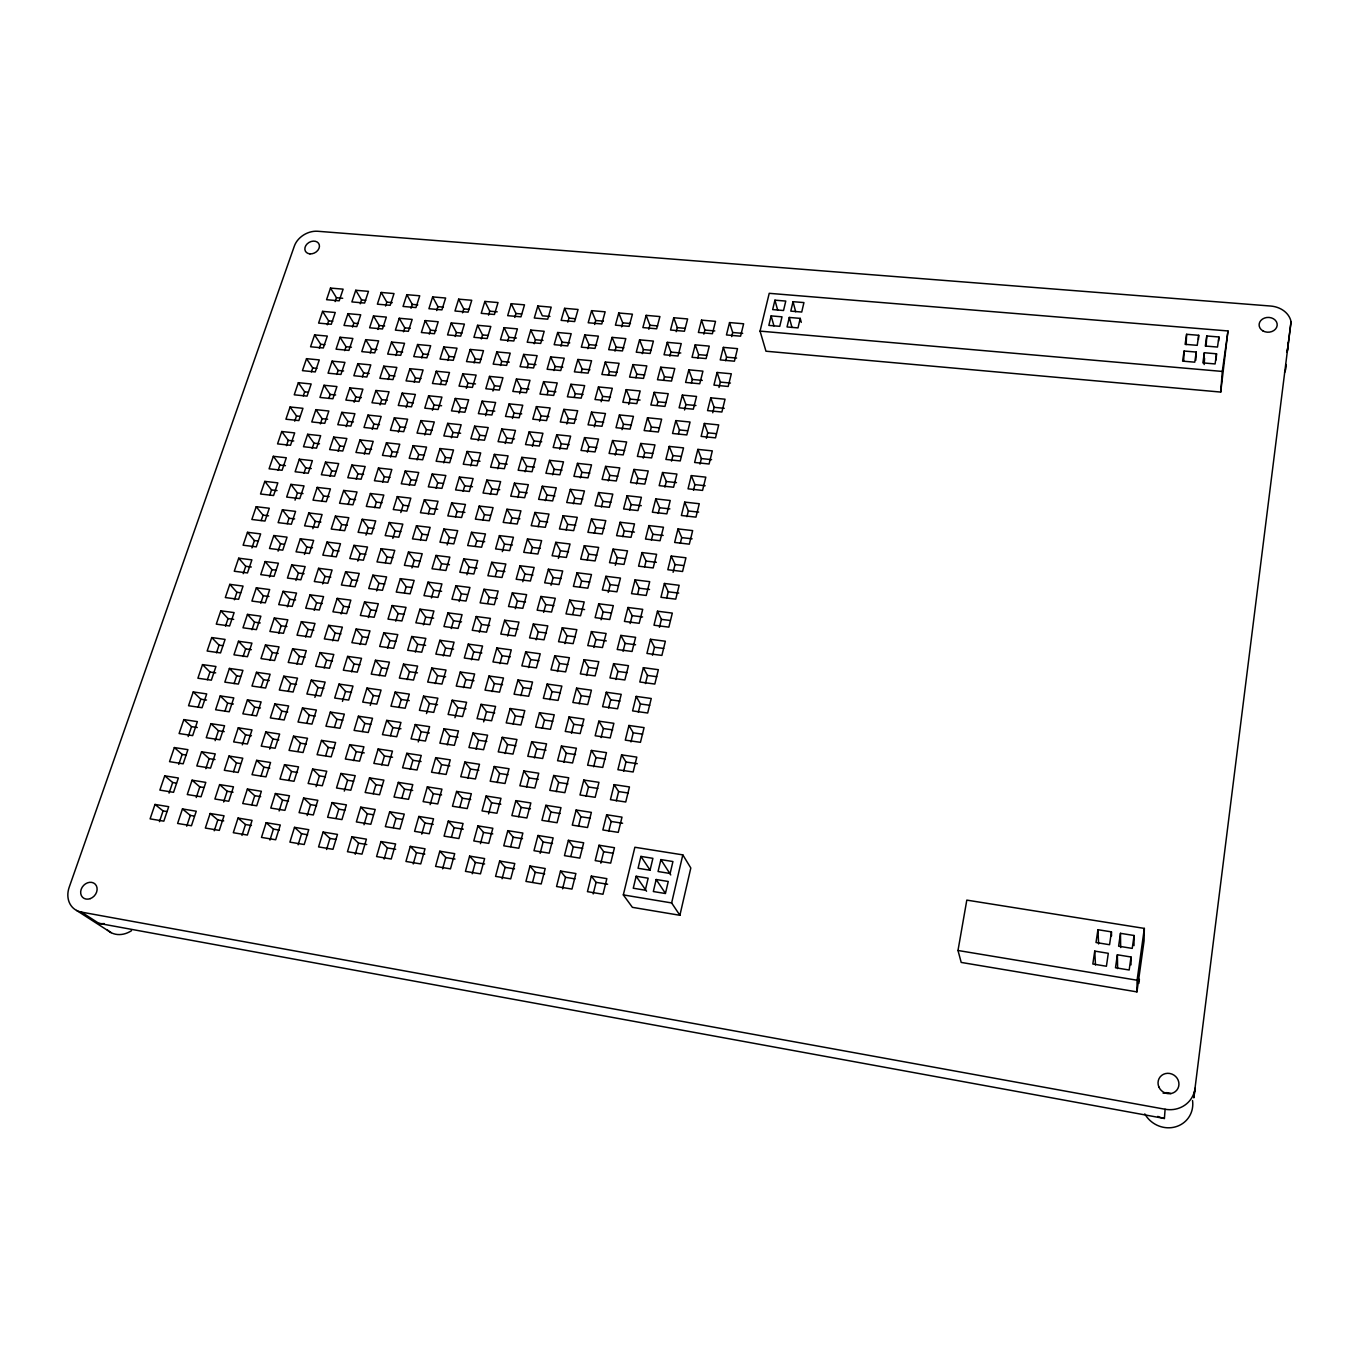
<?xml version="1.0" encoding="UTF-8"?>
<svg xmlns="http://www.w3.org/2000/svg" width="1359" height="1359" viewBox="0 0 1359 1359"><rect width="100%" height="100%" fill="white"/><g stroke="black" fill="none" stroke-linecap="round" stroke-linejoin="round"><path stroke-width="1.5" d="M1130.994 964.89L1131.011 957.008L1117.37 954.782L1115.501 967.761L1129.176 970.003L1131.011 957.008M1133.984 945.643L1134.069 935.502L1120.479 933.327L1118.61 946.187L1132.234 948.395L1134.069 935.502M1136.939 991.883L1137.092 980.23L1144.346 928.401L966.81 900.117L957.993 950.485L961.204 962.427L1136.939 991.883L1144.057 940.921L1144.346 928.401M1183.655 361.256L1184.114 351.03L1196.243 352.066L1195.801 360.254M1186.135 344.642L1186.611 334.297L1198.689 335.299L1198.468 339.444M1203.717 362.989L1204.346 352.745L1216.526 353.799L1216.101 359.948M1204.176 364.535L1204.567 358.368M1206.129 346.324L1206.775 335.979L1218.921 336.981L1218.615 341.126M1164.408 1118.474L1165.105 1109.25A27.197 25.583 33.1 0 0 1195.088 1088.236L1193.814 1097.868L1291.05 321.709A23.154 18.924 -1.2 0 0 1270.597 306.03L317.768 231.268A19.655 15.17 -29.2 0 0 294.359 246.064L69.207 887.206A23.324 19.128 -48.7 0 0 81.455 912.11L98.935 923.39L1164.408 1118.474A26.704 25.108 34.1 0 1 1157.783 1116.385M1220.722 392.072L1222.302 371.432L1227.975 330.95L769.228 293.323L760.055 331.12L765.966 351.217L1220.722 392.072L1227.975 330.95M1288.366 342.655L1287.16 352.321L1291.05 321.709M1138.842 983.389L1139.403 979.346M1216.526 353.799L1215.099 363.94L1202.885 362.887L1204.346 352.745M1218.921 336.981L1217.494 347.055L1205.314 346.035L1206.775 335.979M1111.441 931.866L1109.556 944.709L1096.017 942.517L1097.936 929.709L1111.441 931.866L1111.543 935.943M1196.243 352.066L1194.765 362.173L1182.602 361.137L1184.114 351.03M1198.689 335.299L1197.228 345.339L1185.116 344.32L1186.611 334.297M1094.742 951.096L1092.823 964.007L1106.413 966.249L1108.298 953.305L1094.742 951.096L1095.49 964.941M679.891 915.286L690.814 867.993L682.813 854.879L634.874 847.252L623.322 894.901L632.394 907.336L679.891 915.286L671.635 902.937L623.322 894.901M671.635 902.937L682.813 854.879M800.23 318.38L798.005 327.91L787.048 326.958L789.29 317.445L800.23 318.38L801.266 322.389M656.176 879.511L653.339 891.538L665.434 893.526L668.254 881.481L656.176 879.511L665.078 892.829M660.899 859.601L658.062 871.527L670.123 873.48L672.926 861.538L660.899 859.601L670.751 874.941M793.027 301.681L790.802 311.126L801.725 312.043L803.933 302.581L793.027 301.681L795.678 311.755M636.148 876.249L633.26 888.225L645.287 890.213L648.158 878.203L636.148 876.249L646.544 891.249M640.921 856.408L638.067 868.282L650.044 870.236L652.898 858.327L640.921 856.408L650.044 870.066M771.131 315.9L768.854 325.396L779.76 326.33L782.02 316.834L771.131 315.9L773.951 325.888M774.936 300.169L772.659 309.597L783.531 310.515L785.774 301.069L774.936 300.169L777.705 310.243M591.335 876.096L587.445 891.657L602.988 894.239L606.844 878.644L591.335 876.096L596.074 882.348L607.609 884.25M599.047 845.23L595.208 860.621L610.667 863.118L614.472 847.71L599.047 845.23L603.685 851.719L613.249 853.265M606.658 814.754L602.852 829.958L618.243 832.371L621.997 817.15L606.658 814.754L611.193 821.465L622.609 823.248M614.166 784.636L610.429 799.653L625.735 801.997L629.455 786.946L614.166 784.636L618.617 791.567L616.307 800.893M621.607 754.874L617.903 769.721L633.141 771.98L636.81 757.116L621.607 754.874L625.972 762.025L623.679 771.232M628.945 725.468L625.293 740.128L640.446 742.32L644.081 727.626L628.945 725.468L633.226 732.824L630.967 741.929M636.199 696.403L632.581 710.893L647.682 713.016L651.25 698.492L636.199 696.403L640.395 703.962L638.339 712.184M643.385 667.677L639.8 681.997L654.817 684.053L658.351 669.698L643.385 667.677L647.479 675.44L645.457 683.56M650.468 639.291L646.935 653.441L661.884 655.412L665.366 641.227L650.468 639.291L654.477 647.241L652.49 655.276M657.484 611.21L653.985 625.208L668.849 627.128L672.314 613.096L657.484 611.21L661.408 619.364L659.438 627.297M664.398 583.47L660.95 597.297L675.746 599.149L679.16 585.287L664.398 583.47L668.254 591.794L666.793 597.688M671.244 556.052L667.83 569.727L682.558 571.493L685.938 557.785L671.244 556.052L675.032 564.546L673.096 572.309M678.022 528.923L674.642 542.445L689.302 544.161L692.648 530.605L678.022 528.923L681.725 537.603L680.298 543.362M684.715 502.117L681.386 515.486L695.961 517.133L699.273 503.73L684.715 502.117L688.35 510.967L686.924 516.658M691.34 475.599L688.045 488.832L702.552 490.412L705.814 477.162L691.34 475.599L694.891 484.619L693.498 490.259M697.88 449.387L694.619 462.468L709.075 463.997L712.303 450.882L697.88 449.387L701.363 458.561L699.987 464.132M704.353 423.464L701.125 436.392L715.514 437.853L718.707 424.908L704.353 423.464L707.767 432.808L706.391 438.311M710.757 397.83L707.563 410.605L721.884 412.015L725.043 399.206L710.757 397.83L714.104 407.309L712.745 412.762M717.093 372.468L713.934 385.107L728.186 386.466L731.312 373.793L717.093 372.468L720.355 382.1L719.03 387.485M723.362 347.377L720.236 359.897L734.421 361.188L737.512 348.651L723.362 347.377L726.555 357.162L725.672 360.73M729.545 322.576L726.453 334.943L740.57 336.183L743.628 323.782L729.545 322.576L732.688 332.496L731.669 336.607M593.187 893.933L596.074 882.348M600.831 863.169L603.685 851.719M608.849 830.893L611.193 821.465M562.575 888.837L565.497 877.302L560.52 871.034L556.561 886.51L571.969 889.075L575.893 873.548L560.52 871.034M570.848 856.34L573.26 846.844L568.385 840.338L564.461 855.643L579.8 858.124L583.674 842.784L568.385 840.338M578.543 826.119L580.922 816.742L576.148 810.015L572.275 825.134L587.53 827.529L591.369 812.376L576.148 810.015M586.137 796.255L588.498 786.997L583.809 780.049L579.987 794.981L595.174 797.308L598.962 782.342L583.809 780.049M593.662 766.765L595.989 757.592L591.386 750.44L606.471 752.648L602.733 767.444L587.615 765.202L591.386 750.44M601.086 737.597L603.396 728.543L598.877 721.17L613.877 723.311L610.191 737.937L595.157 735.763L598.877 721.17M608.628 708.005L610.701 699.817L606.284 692.258L621.216 694.33L617.564 708.769L602.598 706.68L606.284 692.258M615.882 679.517L617.937 671.431L613.605 663.668L628.47 665.672L624.851 679.959L609.953 677.92L613.605 663.668M623.051 651.369L625.089 643.368L620.842 635.417L635.621 637.337L632.054 651.471L617.224 649.5L620.842 635.417M630.134 623.526L632.156 615.627L627.994 607.49L642.705 609.342L639.172 623.305L624.427 621.403L627.994 607.49M637.643 594.053L639.138 588.192L635.061 579.868L649.704 581.669L646.204 595.463L631.527 593.645L635.061 579.868M644.574 566.873L646.052 561.08L642.043 552.569L656.618 554.302L653.169 567.943L638.56 566.176L642.043 552.569M651.42 539.982L652.881 534.257L648.956 525.576L663.464 527.258L660.049 540.746L645.508 539.047L648.956 525.576M658.181 513.413L659.625 507.739L655.785 498.889L670.225 500.503L666.844 513.838L652.371 512.207L655.785 498.889M664.874 487.117L666.318 481.511L662.546 472.507L676.918 474.053L673.571 487.235L659.166 485.656L662.546 472.507M671.499 461.126L672.909 455.571L669.223 446.415L683.526 447.892L680.23 460.939L665.893 459.427L669.223 446.415M678.515 433.572L679.449 429.92L675.831 420.594L690.066 422.037L686.805 434.931L672.535 433.47L675.831 420.594M684.528 409.976L685.904 404.557L682.354 395.078L696.538 396.454L693.311 409.195L679.109 407.802L682.354 395.078M691.391 383.034L692.309 379.45L688.826 369.835L702.926 371.143L699.732 383.765L685.599 382.423L688.826 369.835M697.728 358.164L698.628 354.631L695.213 344.846L709.262 346.12L706.102 358.589L692.02 357.315L695.213 344.846M703.843 334.144L704.879 330.067L701.533 320.146L715.514 321.353L712.405 333.702L698.39 332.462L701.533 320.146M532.694 881.855L535.191 872.308L529.976 866.006L525.933 881.413L541.205 883.962L545.214 868.52L529.976 866.006M540.152 853.333L543.107 842.002L537.977 835.479L533.985 850.7L549.189 853.163L553.147 837.908L537.977 835.479M548.475 821.38L550.922 812.053L545.893 805.309L541.935 820.343L557.071 822.739L560.978 807.654L545.893 805.309M556.222 791.668L558.634 782.461L553.708 775.496L549.8 790.36L564.868 792.671L568.725 777.773L553.708 775.496M563.883 762.314L566.261 753.209L561.437 746.04L557.581 760.717L572.564 762.96L576.386 748.231L561.437 746.04M571.459 733.299L573.804 724.296L569.064 716.923L583.945 719.047L580.174 733.588L565.259 731.431L569.064 716.923M579.138 703.86L581.261 695.706L576.607 688.147L591.42 690.185L587.7 704.574L572.852 702.484L576.607 688.147M586.527 675.508L588.634 667.456L584.064 659.693L598.809 661.68L595.123 675.899L580.344 673.877L584.064 659.693M593.849 647.496L595.922 639.528L591.437 631.578L606.114 633.498L602.462 647.547L587.768 645.593L591.437 631.578M601.069 619.789L603.124 611.924L598.741 603.787L613.334 605.621L609.732 619.517L595.106 617.632L598.741 603.787M608.22 592.405L610.242 584.625L605.944 576.301L620.468 578.085L616.918 591.811L602.343 589.993L605.944 576.301M615.287 565.31L617.292 557.632L613.062 549.121L627.518 550.854L624.002 564.427L609.512 562.677L613.062 549.121M622.762 536.635L624.257 530.927L620.112 522.264L634.5 523.911L631.018 537.349L616.595 535.65L620.112 522.264M629.676 510.169L631.137 504.529L627.077 495.695L641.397 497.292L637.966 510.576L623.594 508.946L627.077 495.695M636.488 484.008L637.949 478.419L633.957 469.433L648.226 470.961L644.829 484.093L630.525 482.53L633.957 469.433M643.249 458.119L644.693 452.615L640.769 443.459L654.97 444.92L651.607 457.915L637.388 456.403L640.769 443.459M650.4 430.701L651.352 427.066L647.513 417.757L661.646 419.184L658.317 432.009L644.149 430.565L647.513 417.757M657.009 405.407L657.943 401.805L654.172 392.343L668.237 393.702L664.959 406.409L650.859 405.016L654.172 392.343M663.532 380.384L664.466 376.817L660.763 367.202L674.777 368.51L671.516 381.081L657.484 379.739L660.763 367.202M669.834 356.211L670.904 352.1L667.286 342.349L681.233 343.589L678.005 356.024L664.041 354.75L667.286 342.349M676.221 331.698L677.292 327.638L673.741 317.751L687.62 318.94L684.426 331.239L670.531 330.016L673.741 317.751M502.083 878.763L505.14 867.348L499.67 861.045L495.559 876.368L510.712 878.882L514.789 863.526L499.67 861.045M510.678 846.589L513.192 837.195L507.824 830.655L503.764 845.808L518.832 848.254L522.875 833.067L507.824 830.655M518.662 816.691L521.143 807.399L515.876 800.638L511.867 815.604L526.867 817.982L530.859 802.965L515.876 800.638M526.562 787.133L529.008 777.943L523.844 770.978L519.868 785.774L534.817 788.067L538.742 773.237L523.844 770.978M534.359 757.914L536.788 748.843L531.709 741.674L527.785 756.284L542.649 758.492L546.539 743.849L531.709 741.674M542.275 728.271L544.466 720.066L539.489 712.694L535.616 727.133L550.412 729.29L554.251 714.8L539.489 712.694M549.902 699.732L552.06 691.629L547.184 684.053L561.862 686.091L558.073 700.412L543.345 698.339L547.184 684.053M557.428 671.533L559.568 663.515L554.778 655.751L569.387 657.722L565.633 671.873L550.99 669.868L554.778 655.751M564.868 643.639L566.992 635.723L562.286 627.773L576.845 629.676L573.124 643.656L558.549 641.72L562.286 627.773M572.751 614.115L574.33 608.237L569.71 600.1L584.2 601.935L580.531 615.763L566.007 613.894L569.71 600.1M580.038 586.884L581.584 581.074L577.048 572.751L591.471 574.517L587.835 588.192L573.396 586.392L577.048 572.751M587.224 559.942L588.753 554.2L584.319 545.706L598.656 547.422L595.072 560.927L580.701 559.195L584.319 545.706M594.342 533.306L595.854 527.632L591.488 518.968L605.774 520.616L602.224 533.985L587.92 532.303L591.488 518.968M601.374 506.975L602.869 501.352L598.589 492.536L612.807 494.115L609.308 507.332L595.055 505.718L598.589 492.536M608.322 480.916L609.817 475.361L605.604 466.375L619.755 467.904L616.29 480.967L602.105 479.421L605.604 466.375M615.202 455.146L616.68 449.659L612.552 440.52L626.635 441.981L623.203 454.908L609.087 453.413L612.552 440.52M622.014 429.665L623.458 424.229L619.415 414.937L633.447 416.347L630.049 429.121L616.001 427.694L619.415 414.937M628.741 404.455L630.185 399.087L626.21 389.642L640.174 390.984L636.81 403.64L622.83 402.247L626.21 389.642M635.876 377.751L636.827 374.201L632.937 364.603L646.816 365.911L643.503 378.414L629.574 377.089L632.937 364.603M642.297 353.68L643.402 349.586L639.579 339.852L653.407 341.092L650.129 353.476L636.267 352.202L639.579 339.852M648.821 329.286L649.891 325.243L646.154 315.356L659.913 316.562L656.669 328.793L642.875 327.57L646.154 315.356M469.619 856.102L465.441 871.357L480.457 873.854L484.619 858.565L469.619 856.102L475.327 862.438L484.619 863.967M477.926 825.881L473.781 840.949L488.747 843.378L492.841 828.26L477.926 825.881L483.515 832.438L492.773 833.916M486.131 796.017L482.037 810.915L496.918 813.26L500.978 798.328L486.131 796.017L491.618 802.778L500.825 804.222M494.234 766.51L490.191 781.221L505.004 783.497L509.013 768.735L494.234 766.51L499.619 773.492L508.011 774.749M502.235 737.342L498.243 751.884L512.989 754.075L516.947 739.5L502.235 737.342L507.536 744.528L515.876 745.751M510.152 708.515L506.211 722.886L520.888 725.01L524.795 710.604L510.152 708.515L515.35 715.887L523.657 717.076M517.983 680.01L514.076 694.211L528.685 696.267L532.541 682.031L517.983 680.01L523.079 687.586L531.352 688.741M525.712 651.844L521.856 665.893L536.397 667.864L540.219 653.798L525.712 651.844L530.723 659.608L528.549 667.575M533.357 623.985L529.551 637.881L544.025 639.8L547.796 625.87L533.357 623.985L538.283 631.952L536.125 639.834M540.933 596.465L537.162 610.191L551.55 612.043L555.287 598.283L540.933 596.465L545.757 604.602L543.634 612.382M548.407 569.234L544.67 582.807L559.008 584.591L562.694 570.984L548.407 569.234L553.147 577.558L551.041 585.253M555.797 542.326L552.111 555.746L566.38 557.462L570.033 544.008L555.797 542.326L560.452 550.803L558.362 558.43M563.102 515.707L559.449 528.974L573.651 530.639L577.269 517.337L563.102 515.707L567.671 524.353L566.125 530.01M570.321 489.376L566.72 502.507L580.854 504.104L584.438 490.956L570.321 489.376L574.823 498.192L573.294 503.781M577.473 463.351L573.906 476.329L587.988 477.875L591.522 464.863L577.473 463.351L581.89 472.32L580.378 477.858M584.54 437.598L581.023 450.441L595.038 451.918L598.521 439.059L584.54 437.598L588.872 446.737L587.377 452.207M591.539 412.134L588.056 424.84L602.003 426.267L605.451 413.527L591.539 412.134L595.786 421.426L594.308 426.828M598.453 386.941L595.004 399.512L608.883 400.871L612.314 388.283L598.453 386.941L602.632 396.386L601.171 401.737M605.299 362.038L601.884 374.455L615.712 375.763L619.092 363.312L605.299 362.038L609.393 371.602L608.424 375.135M612.06 337.389L608.696 349.671L622.456 350.928L625.803 338.612L612.06 337.389L616.086 347.106L614.981 351.166M618.77 312.995L615.423 325.158L629.115 326.364L632.428 314.184L618.77 312.995L622.711 322.847L621.607 326.873M472.236 873.786L475.327 862.438M480.457 843.65L483.515 832.438M488.594 813.871L491.618 802.778M497.139 782.614L499.619 773.492M505.072 753.549L507.536 744.528M513.124 724.041L515.35 715.887M520.888 695.655L523.079 687.586M442.609 868.843L445.769 857.546L439.823 851.21L435.576 866.379L450.475 868.86L454.704 853.656L439.823 851.21M451.511 837.008L454.11 827.716L448.266 821.142L444.07 836.142L458.9 838.537L463.062 823.503L448.266 821.142M459.767 807.399L462.332 798.209L456.607 791.431L452.462 806.244L467.207 808.571L471.335 793.724L456.607 791.431M467.938 778.146L470.486 769.058L464.863 762.059L460.752 776.702L475.429 778.962L479.506 764.285L464.863 762.059M476.024 749.217L478.521 740.23L473 733.045L468.94 747.518L483.566 749.692L487.592 735.185L473 733.045M483.651 721.884L486.488 711.742L481.052 704.353L477.043 718.656L491.601 720.763L495.576 706.425L481.052 704.353M492.111 691.595L494.336 683.577L489.019 676.001L485.044 690.134L499.534 692.173L503.476 678.005L489.019 676.001M499.908 663.668L502.117 655.734L496.884 647.954L492.96 661.935L507.383 663.905L511.273 649.891L496.884 647.954M507.62 636.046L509.812 628.198L504.665 620.248L518.985 622.116L515.146 635.961L500.792 634.058L504.665 620.248M515.248 608.73L517.405 600.984L512.36 592.847L526.612 594.647L522.807 608.339L508.521 606.505L512.36 592.847M522.79 581.72L524.931 574.059L519.97 565.752L534.155 567.484L530.401 581.023L516.182 579.257L519.97 565.752M530.774 553.13L532.354 547.439L527.496 538.962L541.612 540.627L537.892 554.03L523.742 552.315L527.496 538.962M538.13 526.731L539.71 521.109L534.936 512.462L548.985 514.076L545.316 527.326L531.216 525.678L534.936 512.462M545.418 500.639L546.981 495.067L542.292 486.25L556.273 487.813L552.637 500.91L538.623 499.331L542.292 486.25M552.637 474.818L554.166 469.314L549.563 460.344L563.492 461.839L559.891 474.801L545.927 473.272L549.563 460.344M559.772 449.285L561.284 443.832L556.748 434.71L570.627 436.154L567.06 448.963L553.164 447.485L556.748 434.71M566.822 424.025L568.317 418.623L563.866 409.365L577.677 410.741L574.161 423.413L560.316 422.003L563.866 409.365M574.296 397.253L575.282 393.702L570.916 384.274L584.659 385.616L581.176 398.153L567.399 396.794L570.916 384.274M581.193 372.553L582.162 369.036L577.881 359.472L591.556 360.747L588.124 373.147L574.398 371.839L577.881 359.472M587.852 348.685L588.991 344.625L584.761 334.926L598.385 336.149L594.987 348.414L581.329 347.174L584.761 334.926M594.613 324.495L595.718 320.486L591.59 310.65L605.146 311.823L601.782 323.952L588.192 322.762L591.59 310.65M413.238 863.95L416.449 852.722L410.282 846.368L405.95 861.453L420.729 863.916L425.027 848.78L410.282 846.368M421.749 834.12L424.925 823.027L418.861 816.453L414.58 831.351L429.291 833.746L433.538 818.798L418.861 816.453M430.157 804.647L433.3 793.673L427.338 786.878L423.108 801.623L437.751 803.933L441.947 789.154L427.338 786.878M438.991 773.696L441.573 764.658L435.729 757.659L431.55 772.235L446.109 774.46L450.254 759.868L435.729 757.659M447.196 744.919L449.744 735.983L444.002 728.781L439.874 743.186L454.382 745.344L458.476 730.904L444.002 728.781M454.959 717.722L457.83 707.631L452.19 700.242L448.113 714.46L462.553 716.567L466.596 702.297L452.19 700.242M463.555 687.586L465.831 679.602L460.293 672.009L456.25 686.091L470.622 688.113L474.631 673.996L460.293 672.009M471.488 659.778L473.73 651.878L468.294 644.115L464.302 658.028L478.606 659.981L482.564 646.035L468.294 644.115M479.319 632.292L481.562 624.477L476.211 616.527L472.252 630.287L486.505 632.173L490.412 618.379L476.211 616.527M487.626 603.175L489.274 597.382L484.025 589.262L498.158 591.046L494.302 604.67L480.118 602.852L484.025 589.262M495.288 576.318L496.918 570.593L491.754 562.286L505.837 564.019L502.015 577.49L487.898 575.74L491.754 562.286M502.337 551.635L504.478 544.093L499.416 535.616L513.43 537.281L509.642 550.616L495.593 548.917L499.416 535.616M510.355 523.487L511.952 517.881L506.975 509.251L520.922 510.848L517.184 524.03L503.204 522.4L506.975 509.251M517.779 497.496L519.359 491.958L514.449 483.158L528.345 484.704L524.642 497.734L510.729 496.171L514.449 483.158M525.101 471.794L526.663 466.324L521.856 457.354L535.684 458.849L532.015 471.743L518.17 470.231L521.856 457.354M532.354 446.381L533.9 440.962L529.178 431.839L542.937 433.283L539.319 446.024L525.525 444.563L529.178 431.839M539.54 421.222L541.069 415.854L536.414 406.596L550.123 407.972L546.539 420.594L532.796 419.184L536.414 406.596M547.133 394.569L548.136 391.035L543.583 381.641L557.224 382.949L553.674 395.435L539.999 394.093L543.583 381.641M553.979 370.565L555.152 366.471L550.667 356.924L564.24 358.198L560.74 370.548L547.133 369.257L550.667 356.924M560.927 346.222L562.082 342.179L557.666 332.496L571.188 333.702L567.722 345.916L554.166 344.676L557.666 332.496M567.79 322.134L568.945 318.125L564.597 308.323L578.068 309.478L574.636 321.556L561.148 320.367L564.597 308.323M384.121 859.092L387.366 847.914L380.979 841.544L376.579 856.561L391.239 859.007L395.605 843.956L380.979 841.544M393.295 827.58L395.979 818.373L389.693 811.782L385.344 826.629L399.937 828.99L404.252 814.109L389.693 811.782M401.839 798.277L404.489 789.171L398.306 782.376L394.025 797.037L408.532 799.33L412.796 784.619L398.306 782.376M410.265 769.296L412.898 760.293L406.834 753.294L402.587 767.784L417.026 770.009L421.239 755.468L406.834 753.294M418.249 741.929L421.205 731.754L415.242 724.551L411.047 738.888L425.435 741.029L429.597 726.674L415.242 724.551M426.488 713.594L429.427 703.537L423.566 696.148L419.421 710.315L433.742 712.388L437.853 698.186L423.566 696.148M435.237 683.594L437.547 675.644L431.788 668.067L427.694 682.065L441.947 684.07L446.007 670.038L431.788 668.067M443.289 655.921L445.582 648.073L439.925 640.293L435.865 654.138L450.05 656.074L454.076 642.195L439.925 640.293M451.256 628.571L453.515 620.791L447.96 612.841L443.951 626.533L458.085 628.402L462.06 614.676L447.96 612.841M459.138 601.51L461.381 593.832L455.911 585.695L451.952 599.234L466.001 601.035L469.942 587.479L455.911 585.695M466.935 574.755L469.144 567.145L463.776 558.855L477.739 560.571L473.849 573.974L459.852 572.241L463.776 558.855M475.191 546.403L476.822 540.78L471.556 532.303L485.452 533.951L481.613 547.218L467.666 545.537L471.556 532.303M482.802 520.259L484.433 514.687L479.234 506.058L493.079 507.637L489.274 520.769L475.395 519.138L479.234 506.058M490.327 494.387L491.941 488.883L486.845 480.084L500.622 481.613L496.867 494.591L483.057 493.028L486.845 480.084M497.785 468.804L499.382 463.351L494.37 454.399L508.079 455.877L504.359 468.719L490.616 467.207L494.37 454.399M505.157 443.493L506.737 438.091L501.811 429.002L515.469 430.412L511.782 443.119L498.09 441.658L501.811 429.002M512.445 418.453L514.008 413.119L509.166 403.861L522.756 405.237L519.121 417.791L505.497 416.398L509.166 403.861M519.665 393.685L521.21 388.402L516.437 379.008L529.976 380.316L526.392 392.734L512.819 391.409L516.437 379.008M527.139 368L528.328 363.94L523.64 354.41L537.128 355.667L533.56 367.966L520.055 366.675L523.64 354.41M534.206 343.759L535.378 339.75L530.774 330.084L544.195 331.29L540.678 343.436L527.224 342.213L530.774 330.084M537.824 305.996L534.308 318.006L547.711 319.195L551.193 307.151L537.824 305.996L542.343 315.798L549.936 316.46M355.226 854.284L358.538 843.158L351.913 836.77L347.462 851.719L361.987 854.131L366.42 839.166L351.913 836.77M364.008 824.76L367.27 813.769L360.764 807.161L356.364 821.923L370.82 824.267L375.203 809.471L360.764 807.161M373.215 793.758L375.899 784.704L369.512 777.892L365.163 792.484L379.552 794.76L383.884 780.134L369.512 777.892M381.777 764.93L384.444 755.978L378.159 748.962L373.861 763.384L388.181 765.593L392.462 751.119L378.159 748.962M390.475 735.661L392.887 727.575L386.72 720.372L382.457 734.624L396.726 736.748L400.956 722.461L386.72 720.372M398.85 707.495L401.228 699.494L395.163 692.088L390.95 706.187L405.152 708.243L409.331 694.109L395.163 692.088M407.122 679.636L409.484 671.737L403.521 664.143L399.359 678.073L413.493 680.061L417.621 666.097L403.521 664.143M415.31 652.099L417.638 644.285L411.777 636.505L407.649 650.282L421.732 652.201L425.826 638.39L411.777 636.505M423.413 624.868L425.707 617.139L419.948 609.189L415.871 622.813L429.886 624.664L433.929 611.006L419.948 609.189M431.415 597.943L433.691 590.282L428.017 582.162L423.991 595.633L437.938 597.433L441.93 583.928L428.017 582.162M439.891 569.404L441.573 563.73L436.001 555.44L432.026 568.758L445.905 570.491L449.863 557.139L436.001 555.44M447.162 544.959L449.387 537.484L443.9 529.025L457.694 530.656L453.787 543.872L439.959 542.19L443.9 529.025M455.452 517.049L457.1 511.511L451.715 502.881L465.441 504.461L461.584 517.524L447.824 515.91L451.715 502.881M463.096 491.312L464.727 485.809L459.444 477.026L473.119 478.555L469.297 491.482L455.588 489.919L459.444 477.026M470.673 465.831L472.286 460.395L467.088 451.46L480.695 452.938L476.907 465.712L463.266 464.217L467.088 451.46M478.164 440.639L479.761 435.254L474.648 426.165L488.204 427.575L484.45 440.214L470.877 438.787L474.648 426.165M485.571 415.701L487.151 410.384L482.122 401.16L495.61 402.502L491.907 415.005L478.385 413.629L482.122 401.16M492.909 391.035L494.472 385.769L489.512 376.392L502.949 377.7L499.297 390.067L485.826 388.742L489.512 376.392M500.503 365.469L501.709 361.426L496.833 351.913L510.22 353.153L506.601 365.401L493.181 364.127L496.833 351.913M507.671 341.33L508.861 337.321L504.07 327.672L517.405 328.878L513.821 340.99L500.469 339.767L504.07 327.672M514.772 317.445L515.944 313.487L511.239 303.703L524.506 304.841L520.973 316.834L507.671 315.662L511.239 303.703M326.568 849.511L329.931 838.452L323.102 832.048L318.567 846.912L332.972 849.307L337.474 834.409L323.102 832.048M336.03 818.305L338.799 809.183L332.072 802.574L327.604 817.269L341.941 819.596L346.392 804.868L332.072 802.574M344.286 791.091L347.564 780.27L340.956 773.458L336.522 787.982L350.809 790.225L355.209 775.666L340.956 773.458M353.527 760.598L356.228 751.68L349.739 744.664L345.356 759.018L359.574 761.193L363.923 746.804L349.739 744.664M362.343 731.482L364.79 723.43L358.402 716.21L354.087 730.395L368.238 732.501L372.536 718.282L358.402 716.21M370.243 705.423L373.266 695.485L366.981 688.079L362.717 702.093L376.8 704.132L381.047 690.083L366.981 688.079M379.246 675.712L381.641 667.847L375.458 660.253L371.245 674.115L385.26 676.102L389.455 662.19L375.458 660.253M387.553 648.311L389.914 640.531L383.85 632.75L379.671 646.459L393.634 648.362L397.779 634.619L383.85 632.75M395.775 621.199L398.102 613.504L392.139 605.553L388.011 619.109L401.907 620.961L406.018 607.371L392.139 605.553M404.472 592.49L406.205 586.782L400.344 578.662L396.25 592.065L410.095 593.849L414.155 580.412L400.344 578.662M411.93 567.875L414.223 560.35L408.447 552.06L404.404 565.327L418.181 567.043L422.207 553.742L408.447 552.06M420.458 539.795L422.139 534.206L416.466 525.763L412.473 538.877L426.182 540.525L430.157 527.377L416.466 525.763M428.306 513.889L429.988 508.351L424.399 499.738L438.023 501.301L434.099 514.314L420.441 512.717L424.399 499.738M436.086 488.238L437.734 482.785L432.247 474.002L445.82 475.514L441.93 488.374L428.34 486.845L432.247 474.002M443.764 462.875L445.412 457.473L440.01 448.555L453.515 449.999L449.676 462.723L436.137 461.245L440.01 448.555M451.375 437.785L452.989 432.434L447.689 423.362L461.143 424.772L457.337 437.36L443.849 435.933L447.689 423.362M458.9 412.966L460.497 407.683L455.282 398.459L468.668 399.801L464.914 412.253L451.494 410.877L455.282 398.459M466.341 388.402L467.921 383.17L462.79 373.81L476.126 375.101L472.405 387.417L459.036 386.109L462.79 373.81M474.053 362.955L475.276 358.929L470.214 349.433L483.498 350.673L479.829 362.853L466.511 361.579L470.214 349.433M481.341 338.918L482.547 334.926L477.57 325.294L490.803 326.483L487.168 338.544L473.917 337.321L477.57 325.294M488.544 315.135L489.75 311.177L484.857 301.426L498.023 302.564L494.421 314.49L481.222 313.334L484.857 301.426M298.148 844.771L301.545 833.763L294.512 827.342L289.909 842.138L304.212 844.517L308.765 829.686L294.512 827.342M307.185 815.536L310.548 804.647L303.618 798.039L299.082 812.648L313.317 814.958L317.819 800.298L303.618 798.039M316.12 786.64L319.433 775.887L312.621 769.058L308.136 783.497L322.304 785.74L326.755 771.249L312.621 769.058M325.718 755.536L328.232 747.433L321.522 740.4L317.089 754.687L331.188 756.844L335.605 742.524L321.522 740.4M334.45 727.32L336.913 719.302L330.339 712.082L325.939 726.199L339.988 728.288L344.337 714.138L330.339 712.082M342.451 701.397L345.509 691.493L339.037 684.087L334.688 698.033L348.668 700.072L352.983 686.074L339.037 684.087M351.59 671.822L354.019 663.99L347.632 656.397L343.351 670.191L357.264 672.161L361.528 658.317L347.632 656.397M360.016 644.54L362.411 636.793L356.143 629.013L351.896 642.671L365.758 644.557L369.971 630.882L356.143 629.013M368.357 617.564L370.718 609.902L364.552 601.952L360.356 615.44L374.167 617.275L378.329 603.753L364.552 601.952M376.596 590.876L378.94 583.3L372.876 575.18L368.731 588.532L382.457 590.299L386.585 576.912L372.876 575.18M385.344 562.609L387.077 556.986L381.115 548.696L377.004 561.913L390.679 563.611L394.756 550.378L381.115 548.696M392.819 538.385L395.112 530.961L389.252 522.519L385.192 535.582L398.799 537.213L402.825 524.132L389.252 522.519M400.803 512.564L403.062 505.225L397.287 496.613L393.278 509.54L406.834 511.12L410.826 498.175L397.287 496.613M409.263 485.197L410.945 479.761L405.254 470.995L418.725 472.507L414.784 485.299L401.279 483.77L405.254 470.995M417.06 459.954L418.725 454.569L413.136 445.65L426.539 447.094L422.649 459.767L409.212 458.289L413.136 445.65M424.772 434.982L426.42 429.648L420.916 420.594L434.285 421.969L430.412 434.506L417.043 433.096L420.916 420.594M432.417 410.265L434.048 404.982L428.629 395.775L441.93 397.117L438.108 409.518L424.789 408.159L428.629 395.775M440.333 384.648L441.59 380.588L436.256 371.245L449.506 372.519L445.718 384.784L432.451 383.476L436.256 371.245M447.807 360.458L449.048 356.449L443.798 346.953L456.998 348.193L453.26 360.322L440.044 359.065L443.798 346.953M455.197 336.522L456.42 332.547L451.273 322.932L464.404 324.105L460.701 336.115L447.553 334.909L451.273 322.932M462.519 312.825L463.742 308.901L458.663 299.15L471.743 300.288L468.074 312.162L454.976 311.007L458.663 299.15M269.948 840.083L273.414 829.126L266.16 822.688L261.489 837.399L275.673 839.76L280.294 825.015L266.16 822.688M279.122 810.983L282.519 800.162L275.384 793.52L270.781 808.061L284.897 810.355L289.484 795.779L275.384 793.52M288.737 780.44L291.539 771.521L284.524 764.675L279.971 779.064L294.02 781.272L298.538 766.867L284.524 764.675M297.91 751.272L300.458 743.203L293.544 736.17L289.042 750.389L303.04 752.529L307.508 738.277L293.544 736.17M306.76 723.192L309.274 715.208L302.479 707.988L298.029 722.037L311.958 724.109L316.375 710.027L302.479 707.988M314.88 697.388L317.989 687.535L311.296 680.129L306.896 694.024L320.775 696.029L325.141 682.099L311.296 680.129M324.138 667.965L326.602 660.168L320.028 652.575L315.679 666.301L329.49 668.254L333.804 654.477L320.028 652.575M332.7 640.802L335.129 633.09L328.657 625.327L324.359 638.9L338.102 640.785L342.366 627.162L328.657 625.327M341.143 613.945L343.555 606.318L337.185 598.385L332.938 611.805L346.63 613.622L350.843 600.151L337.185 598.385M350.112 585.508L351.896 579.851L345.628 571.731L341.415 585.016L355.056 586.765L359.235 573.447L345.628 571.731M357.791 561.114L360.135 553.657L353.969 545.367L349.807 558.515L363.38 560.214L367.508 547.031L353.969 545.367M365.962 535.14L368.289 527.751L362.224 519.308L358.113 532.303L371.619 533.934L375.713 520.905L362.224 519.308M374.642 507.603L376.358 502.117L370.395 493.521L366.318 506.38L379.773 507.96L383.816 495.067L370.395 493.521M382.643 482.19L384.342 476.771L378.465 468.023L374.438 480.729L387.842 482.258L391.834 469.501L378.465 468.023M390.543 457.049L392.241 451.698L386.466 442.779L399.767 444.223L395.809 456.828L382.474 455.367L386.466 442.779M398.374 432.179L400.056 426.879L394.365 417.825L407.615 419.201L403.708 431.669L390.424 430.276L394.365 417.825M406.137 407.564L407.785 402.315L402.196 393.125L415.378 394.45L411.505 406.8L398.289 405.441L402.196 393.125M414.155 382.066L415.429 378.023L409.925 368.697L423.074 369.971L419.235 382.168L406.069 380.877L409.925 368.697M421.749 357.978L423.006 353.986L417.587 344.507L430.667 345.73L426.879 357.825L413.765 356.568L417.587 344.507M429.257 334.144L430.497 330.186L425.163 320.588L438.193 321.76L434.438 333.719L421.375 332.513L425.163 320.588M436.681 310.548L437.904 306.641L432.655 296.908L445.633 298.029L441.93 309.869L428.917 308.714L432.655 296.908M241.987 835.411L245.486 824.522L238.029 818.067L233.306 832.71L247.372 835.055L252.061 820.377L238.029 818.067M251.857 804.681L254.728 795.694L247.389 789.052L242.717 803.526L256.732 805.785L261.37 791.278L247.389 789.052M261.013 776.074L263.867 767.189L256.647 760.344L252.027 774.664L265.973 776.855L270.56 762.518L256.647 760.344M269.677 749.047L272.904 739.024L265.803 731.974L261.234 746.125L275.113 748.248L279.648 734.064L265.803 731.974M279.291 719.098L281.84 711.165L274.841 703.928L270.339 717.909L284.15 719.981L288.635 705.95L274.841 703.928M288.159 691.459L290.673 683.611L283.793 676.187L279.325 690.015L293.085 692.02L297.519 678.158L283.793 676.187M296.908 664.126L299.405 656.363L292.627 648.77L288.227 662.445L301.919 664.364L306.302 650.672L292.627 648.77M305.588 637.099L308.051 629.421L301.375 621.658L297.026 635.18L310.667 637.031L314.999 623.475L301.375 621.658M314.15 610.361L316.596 602.767L310.039 594.834L305.724 608.203L319.297 610.004L323.578 596.601L310.039 594.834M322.627 583.928L325.039 576.42L318.584 568.3L314.32 581.533L327.842 583.266L332.089 570.016L318.584 568.3M331.613 555.916L333.397 550.344L327.043 542.071L322.83 555.152L336.302 556.833L340.48 543.719L327.043 542.071M339.903 530.061L341.67 524.557L335.418 516.114L331.239 529.059L344.659 530.673L348.804 517.711L335.418 516.114M348.108 504.495L349.858 499.042L343.691 490.446L339.563 503.255L352.915 504.818L357.026 491.992L343.691 490.446M356.211 479.2L357.944 473.798L351.896 465.067L347.802 477.722L361.103 479.217L365.163 466.528L351.896 465.067M364.246 454.161L365.945 448.827L359.999 439.942L355.956 452.462L369.189 453.906L373.198 441.352L359.999 439.942M372.179 429.393L373.878 424.127L368 415.09L381.166 416.449L377.19 428.866L364.008 427.473L368 415.09M380.044 404.897L381.709 399.665L375.933 390.492L389.048 391.8L385.107 404.099L371.992 402.757L375.933 390.492M388.181 379.501L389.472 375.475L383.782 366.166L396.828 367.423L392.955 379.586L379.874 378.295L383.782 366.166M395.877 355.514L397.151 351.539L391.562 342.077L404.54 343.3L400.701 355.328L387.689 354.087L391.562 342.077M403.487 331.783L404.744 327.842L399.24 318.261L412.168 319.416L408.363 331.324L395.401 330.135L399.24 318.261M411.013 308.289L412.27 304.382L406.851 294.682L419.727 295.786L415.956 307.576L403.045 306.438L406.851 294.682M214.246 830.791L217.797 819.953L210.135 813.497L205.345 828.056L219.292 830.383L224.048 815.774L210.135 813.497M223.657 801.997L227.157 791.261L219.614 784.602L214.892 799.007L228.771 801.266L233.476 786.827L219.614 784.602M233.527 771.742L236.415 762.909L228.992 756.046L224.32 770.281L238.148 772.473L242.785 758.203L228.992 756.046M242.31 744.851L245.571 734.862L238.267 727.812L233.646 741.895L247.406 744.002L251.993 729.902L238.267 727.812M252.044 715.038L254.609 707.139L247.423 699.902L242.853 713.815L256.562 715.87L261.115 701.907L247.423 699.902M261.013 687.535L263.561 679.721L256.494 672.297L251.976 686.057L265.617 688.045L270.118 674.234L256.494 672.297M269.897 660.321L272.412 652.592L265.447 644.998L260.979 658.605L274.586 660.525L279.02 646.884L265.447 644.998M278.68 633.43L281.177 625.786L274.314 618.005L269.897 631.459L283.436 633.311L287.819 619.823L274.314 618.005M287.361 606.81L289.824 599.251L283.08 591.318L278.714 604.619L292.185 606.403L296.534 593.068L283.08 591.318M295.956 580.497L298.402 573.022L291.76 564.902L287.428 578.068L300.849 579.8L305.146 566.601L291.76 564.902M304.45 554.455L306.862 547.065L300.322 538.793L296.058 551.822L309.41 553.487L313.657 540.423L300.322 538.793M312.859 528.702L315.254 521.38L308.816 512.955L304.586 525.831L317.887 527.445L322.083 514.534L308.816 512.955M321.76 501.42L323.544 495.984L317.208 487.405L313.029 500.146L326.262 501.692L330.424 488.917L317.208 487.405M329.982 476.228L331.749 470.86L325.514 462.128L321.37 474.733L334.569 476.228L338.68 463.589L325.514 462.128M338.119 451.307L339.852 445.99L333.719 437.105L329.625 449.574L342.757 451.018L346.834 438.515L333.719 437.105M346.171 426.641L347.887 421.392L341.839 412.355L337.796 424.704L350.877 426.08L354.903 413.714L341.839 412.355M354.138 402.247L355.837 397.032L349.892 387.876L362.887 389.184L358.912 401.415L345.882 400.09L349.892 387.876M362.394 376.953L363.702 372.944L357.842 363.651L370.786 364.908L366.845 377.004L353.867 375.73L357.842 363.651M370.192 353.068L371.483 349.11L365.707 339.665L378.617 340.871L374.71 352.864L361.783 351.624L365.707 339.665M377.904 329.439L379.195 325.514L373.504 315.951L386.347 317.106L382.491 328.963L369.614 327.774L373.504 315.951M385.548 306.03L386.805 302.157L381.216 292.457L394.008 293.561L390.186 305.299L377.377 304.178L381.216 292.457M186.727 826.204L190.311 815.417L182.446 808.945L177.604 823.452L191.449 825.745L196.257 811.221L182.446 808.945M196.257 797.546L199.79 786.878L192.061 780.202L187.27 794.539L201.047 796.765L205.804 782.393L192.061 780.202M205.838 768.701L209.167 758.645L201.557 751.782L196.817 765.949L210.543 768.124L215.249 753.905L201.557 751.782M215.147 740.672L218.442 730.734L210.951 723.684L206.262 737.699L219.92 739.789L224.575 725.74L210.951 723.684M224.999 711.012L227.599 703.147L220.226 695.91L215.605 709.755L229.195 711.776L233.799 697.897L220.226 695.91M234.088 683.628L236.67 675.848L229.399 668.424L224.83 682.133L238.369 684.087L242.921 670.361L229.399 668.424M243.091 656.55L245.639 648.855L238.488 641.261L233.952 654.817L247.44 656.703L251.942 643.13L238.488 641.261M251.976 629.778L254.507 622.167L247.457 614.387L242.989 627.79L256.409 629.625L260.86 616.205L247.457 614.387M260.775 603.277L263.272 595.752L256.341 587.818L251.908 601.069L265.294 602.835L269.694 589.568L256.341 587.818M269.473 577.082L271.953 569.642L265.124 561.539L260.741 574.636L274.059 576.352L278.408 563.221L265.124 561.539M278.085 551.159L280.532 543.804L273.822 535.531L269.49 548.492L282.74 550.157L287.055 537.162L273.822 535.531M287.208 523.708L289.025 518.238L282.4 509.812L278.119 522.637L291.336 524.234L295.582 511.392L282.4 509.812M295.039 500.163L297.434 492.943L290.911 484.382L286.664 497.071L299.812 498.6L304.025 485.893L290.911 484.382M303.957 473.272L305.741 467.921L299.32 459.206L295.124 471.76L308.221 473.238L312.383 460.667L299.32 459.206M312.196 448.47L313.963 443.17L307.644 434.302L303.499 446.72L316.528 448.147L320.656 435.695L307.644 434.302M320.367 423.906L322.1 418.674L315.883 409.654L311.772 421.953L324.75 423.328L328.844 411.013L315.883 409.654M328.81 398.459L330.152 394.433L324.02 385.276L319.96 397.44L332.887 398.765L336.93 386.568L324.02 385.276M336.794 374.421L338.119 370.446L332.089 361.154L328.063 373.181L340.939 374.455L344.931 362.394L332.089 361.154M344.693 350.639L346.001 346.698L340.056 337.27L352.864 338.476L348.906 350.401L336.081 349.178L340.056 337.27M352.508 327.094L353.816 323.187L347.955 313.657L360.713 314.795L356.805 326.602L344.014 325.43L347.955 313.657M360.254 303.804L361.545 299.931L355.769 290.265L368.476 291.353L364.603 303.04L351.879 301.919L355.769 290.265M159.428 821.668L163.063 810.915L154.994 804.443L150.102 818.865L163.827 821.159L168.703 806.685L154.994 804.443M169.06 793.129L172.661 782.512L164.728 775.836L159.869 790.106L173.544 792.314L178.369 778.011L164.728 775.836M178.759 764.421L182.14 754.432L174.343 747.552L169.535 761.652L183.159 763.809L187.916 749.658L174.343 747.552M188.188 736.544L191.534 726.657L183.839 719.591L179.099 733.537L192.655 735.61L197.361 721.629L183.839 719.591M198.159 707.003L200.809 699.189L193.233 691.935L188.544 705.729L202.049 707.733L206.704 693.922L193.233 691.935M207.366 679.755L209.982 672.026L202.525 664.602L197.904 678.226L211.341 680.179L215.945 666.505L202.525 664.602M216.472 652.813L219.071 645.151L211.732 637.558L207.146 651.029L220.532 652.915L225.084 639.409L211.732 637.558M225.492 626.142L228.04 618.583L220.821 610.803L216.285 624.138L229.603 625.955L234.122 612.603L220.821 610.803M234.394 599.778L236.925 592.286L229.807 584.353L225.322 597.552L238.589 599.302L243.057 586.086L229.807 584.353M243.21 573.702L245.707 566.295L238.708 558.192L234.275 571.239L247.474 572.937L251.891 559.857L238.708 558.192M251.925 547.898L254.405 540.559L247.491 532.303L243.108 545.214L256.273 546.862L260.639 533.917L247.491 532.303M261.166 520.548L263 515.112L256.205 506.703L251.857 519.478L264.971 521.058L269.286 508.249L256.205 506.703M269.694 495.322L271.511 489.936L264.818 481.375L260.52 493.997L273.567 495.525L277.831 482.87L264.818 481.375M278.119 470.35L279.92 465.033L273.329 456.318L269.082 468.804L282.077 470.282L286.307 457.762L273.329 456.318M286.477 445.65L288.244 440.367L281.755 431.516L277.559 443.883L290.503 445.293L294.682 432.909L281.755 431.516M294.733 421.188L296.5 415.973L290.096 406.987L285.934 419.218L298.827 420.577L302.955 408.312L290.096 406.987M303.295 395.86L304.654 391.834L298.351 382.694L294.24 394.806L307.066 396.115L311.16 383.985L298.351 382.694M311.381 371.924L312.723 367.949L306.522 358.674L302.445 370.65L315.237 371.924L319.28 359.914L306.522 358.674M319.382 348.227L320.707 344.303L314.592 334.909L310.565 346.766L323.306 347.972L327.315 336.081L314.592 334.909M327.298 324.784L328.623 320.894L322.593 311.364L335.248 312.502L331.29 324.274L318.601 323.102L322.593 311.364M335.146 301.579L336.454 297.74L330.509 288.074L343.114 289.161L339.189 300.815L326.568 299.693L330.509 288.074M760.055 331.12L1222.302 371.432M336.454 297.74L342.706 298.284M361.545 299.931L365.741 300.305M386.805 302.157L392.258 302.632M412.27 304.382L417.757 304.875M437.904 306.641L443.425 307.117M463.742 308.901L469.297 309.393M489.75 311.177L497.224 311.84M515.944 313.487L521.601 313.98M568.945 318.125L574.67 318.635M595.718 320.486L603.43 321.166M622.711 322.847L630.457 323.527M649.891 325.243L657.705 325.922M677.292 327.638L685.157 328.334M704.879 330.067L714.8 330.933M732.688 332.496L742.677 333.38M328.623 320.894L332.802 321.285M353.816 323.187L358.029 323.578M379.195 325.514L384.648 326.007M404.744 327.842L410.248 328.334M430.497 330.186L436.035 330.696M456.42 332.547L462.009 333.057M482.547 334.926L488.187 335.435M508.861 337.321L516.42 338.017M535.378 339.75L542.988 340.43M562.082 342.179L569.761 342.876M588.991 344.625L596.72 345.339M616.086 347.106L623.883 347.802M643.402 349.586L651.233 350.299M670.904 352.1L680.791 353M698.628 354.631L706.595 355.345M726.555 357.162L736.595 358.08M320.707 344.303L324.92 344.693M346.001 346.698L351.454 347.208M371.483 349.11L376.97 349.62M397.151 351.539L402.689 352.049M423.006 353.986L428.578 354.512M449.048 356.449L454.653 356.975M475.276 358.929L480.933 359.455M501.709 361.426L509.302 362.14M528.328 363.94L535.973 364.671M555.152 366.471L562.847 367.202M582.162 369.036L589.925 369.767M609.393 371.602L617.224 372.349M636.827 374.201L644.71 374.948M664.466 376.817L672.399 377.564M692.309 379.45L702.297 380.401M720.355 382.1L730.446 383.051M312.723 367.949L316.953 368.357M338.119 370.446L343.589 370.973M363.702 372.944L369.223 373.487M389.472 375.475L395.027 376.018M415.429 378.023L421.018 378.566M441.59 380.588L447.213 381.132M467.921 383.17L475.497 383.918M494.472 385.769L500.18 386.33M521.21 388.402L528.889 389.15M548.136 391.035L555.882 391.8M575.282 393.702L583.079 394.467M602.632 396.386L610.48 397.151M630.185 399.087L640.072 400.056M657.943 401.805L665.91 402.587M685.904 404.557L695.961 405.543M714.104 407.309L724.228 408.312M304.654 391.834L308.289 392.207M330.152 394.433L335.639 394.993M355.837 397.032L361.375 397.609M381.709 399.665L387.298 400.242M407.785 402.315L413.408 402.893M434.048 404.982L441.59 405.746M460.497 407.683L466.205 408.261M487.151 410.384L494.812 411.165M514.008 413.119L521.72 413.9M541.069 415.854L548.832 416.652M568.317 418.623L576.148 419.421M595.786 421.426L603.685 422.224M623.458 424.229L631.408 425.044M651.352 427.066L659.37 427.881M679.449 429.92L687.518 430.752M707.767 432.808L715.904 433.623M296.5 415.973L300.152 416.364M322.1 418.674L327.621 419.252M347.887 421.392L353.442 421.969M373.878 424.127L379.467 424.704M400.056 426.879L405.695 427.473M426.42 429.648L432.111 430.242M452.989 432.434L460.633 433.249M479.761 435.254L485.537 435.865M506.737 438.091L514.483 438.906M533.9 440.962L541.714 441.777M561.284 443.832L569.149 444.665M588.872 446.737L596.805 447.57M616.68 449.659L624.664 450.508M644.693 452.615L652.728 453.447M672.909 455.571L681.029 456.437M701.363 458.561L711.589 459.648M288.244 440.367L293.748 440.979M313.963 443.17L319.501 443.781M339.852 445.99L343.589 446.398M365.945 448.827L371.568 449.438M392.241 451.698L397.898 452.309M418.725 454.569L424.433 455.197M445.412 457.473L451.154 458.102M472.286 460.395L480.016 461.245M499.382 463.351L507.162 464.2M526.663 466.324L534.512 467.173M554.166 469.314L562.065 470.163M581.89 472.32L589.84 473.187M609.817 475.361L617.835 476.245M637.949 478.419L646.035 479.302M666.318 481.511L676.493 482.615M694.891 484.619L705.151 485.741M279.92 465.033L285.441 465.644M305.741 467.921L311.296 468.549M331.749 470.86L335.486 471.267M357.944 473.798L363.583 474.444M384.342 476.771L390.033 477.417M410.945 479.761L416.669 480.406M437.734 482.785L443.51 483.43M464.727 485.809L472.49 486.692M491.941 488.883L499.755 489.75M519.359 491.958L527.241 492.841M546.981 495.067L554.914 495.967M574.823 498.192L582.824 499.093M602.869 501.352L610.938 502.252M631.137 504.529L641.295 505.684M659.625 507.739L669.868 508.895M688.35 510.967L698.662 512.122M271.511 489.936L277.049 490.582M297.434 492.943L303.006 493.606M323.544 495.984L329.167 496.647M349.858 499.042L355.514 499.704M376.358 502.117L382.066 502.779M403.062 505.225L408.821 505.905M429.988 508.351L437.717 509.251M457.1 511.511L464.897 512.411M484.433 514.687L490.31 515.367M511.952 517.881L519.868 518.798M539.71 521.109L547.677 522.026M567.671 524.353L575.706 525.287M595.854 527.632L603.957 528.566M624.257 530.927L634.449 532.116M652.881 534.257L663.158 535.446M681.725 537.603L692.088 538.81M263 515.112L268.572 515.791M289.025 518.238L294.631 518.917M315.254 521.38L320.894 522.06M341.67 524.557L347.36 525.237M368.289 527.751L374.031 528.43M395.112 530.961L400.888 531.658M422.139 534.206L427.966 534.902M449.387 537.484L455.248 538.181M476.822 540.78L484.721 541.714M504.478 544.093L512.428 545.044M532.354 547.439L540.372 548.39M560.452 550.803L568.521 551.771M588.753 554.2L596.89 555.185M617.292 557.632L625.497 558.617M646.052 561.08L656.38 562.32M675.032 564.546L683.356 565.548M254.405 540.559L258.125 541.035M280.532 543.804L284.286 544.263M306.862 547.065L312.536 547.762M333.397 550.344L339.121 551.058M360.135 553.657L365.894 554.37M387.077 556.986L392.887 557.717M414.223 560.35L420.067 561.08M441.573 563.73L449.438 564.715M469.144 567.145L477.06 568.13M496.918 570.593L504.902 571.578M524.931 574.059L532.966 575.061M553.147 577.558L561.25 578.56M581.584 581.074L589.755 582.077M610.242 584.625L618.481 585.644M639.138 588.192L649.517 589.483M668.254 591.794L678.719 593.102M245.707 566.295L251.313 567.009M271.953 569.642L275.724 570.117M298.402 573.022L304.093 573.736M325.039 576.42L330.781 577.15M351.896 579.851L357.672 580.582M378.94 583.3L384.784 584.047M406.205 586.782L412.083 587.53M433.691 590.282L441.59 591.301M461.381 593.832L467.343 594.579M489.274 597.382L497.309 598.419M517.405 600.984L525.491 602.003M545.757 604.602L553.894 605.638M574.33 608.237L584.591 609.562M603.124 611.924L611.397 612.977M632.156 615.627L642.586 616.952M661.408 619.364L669.817 620.434M236.925 592.286L240.679 592.779M263.272 595.752L268.963 596.499M289.824 599.251L295.549 600.015M316.596 602.767L322.355 603.532M343.555 606.318L349.365 607.082M370.718 609.902L376.579 610.667M398.102 613.504L404.014 614.285M425.707 617.139L433.64 618.175M453.515 620.791L461.516 621.844M481.562 624.477L489.614 625.548M509.812 628.198L517.932 629.268M538.283 631.952L546.471 633.022M566.992 635.723L575.231 636.81M595.922 639.528L606.318 640.904M625.089 643.368L635.57 644.744M654.477 647.241L663.736 648.447M228.04 618.583L233.697 619.347M254.507 622.167L260.215 622.932M281.177 625.786L286.919 626.567M308.051 629.421L313.827 630.202M335.129 633.09L340.956 633.889M362.411 636.793L368.289 637.592M389.914 640.531L395.843 641.329M417.638 644.285L425.605 645.355M445.582 648.073L453.6 649.16M473.73 651.878L481.833 652.983M502.117 655.734L510.271 656.839M530.723 659.608L538.945 660.729M559.568 663.515L567.858 664.636M588.634 667.456L596.992 668.594M617.937 671.431L627.145 672.688M647.479 675.44L656.771 676.697M219.071 645.151L222.859 645.678M245.639 648.855L251.364 649.653M272.412 652.592L278.187 653.407M299.405 656.363L305.214 657.178M326.602 660.168L332.462 660.984M354.019 663.99L359.914 664.806M381.641 667.847L387.587 668.679M409.484 671.737L417.485 672.841M437.547 675.644L445.616 676.782M465.831 679.602L473.968 680.74M494.336 683.577L502.541 684.715M552.06 691.629L560.384 692.801M581.261 695.706L589.653 696.878M610.701 699.817L619.959 701.108M640.395 703.962L649.721 705.27M209.982 672.026L215.69 672.841M236.67 675.848L240.509 676.408M263.561 679.721L269.354 680.553M290.673 683.611L296.517 684.443M317.989 687.535L323.867 688.384M345.509 691.493L351.454 692.343M373.266 695.485L379.246 696.335M401.228 699.494L409.263 700.649M429.427 703.537L437.53 704.709M457.83 707.631L466.001 708.803M486.488 711.742L494.71 712.931M544.466 720.066L552.824 721.272M573.804 724.296L583.028 725.621M603.396 728.543L612.688 729.885M633.226 732.824L642.603 734.166M200.809 699.189L206.534 700.038M227.599 703.147L233.374 703.996M254.609 707.139L260.435 707.988M281.84 711.165L287.7 712.031M309.274 715.208L315.186 716.091M336.913 719.302L342.876 720.185M364.79 723.43L370.803 724.313M392.887 727.575L400.956 728.764M421.205 731.754L429.342 732.96M449.744 735.983L457.949 737.19M478.521 740.23L486.794 741.453M536.788 748.843L545.978 750.202M566.261 753.209L575.537 754.568M595.989 757.592L605.333 758.985M625.972 762.025L637.269 763.69M191.534 726.657L197.276 727.524M218.442 730.734L224.235 731.618M245.571 734.862L251.415 735.746M272.904 739.024L278.799 739.908M300.458 743.203L306.387 744.103M328.232 747.433L334.212 748.333M356.228 751.68L364.263 752.903M384.444 755.978L392.547 757.201M412.898 760.293L421.069 761.55M441.573 764.658L449.812 765.915M470.486 769.058L478.793 770.315M529.008 777.943L538.249 779.353M558.634 782.461L567.943 783.871M588.498 786.997L597.892 788.424M618.617 791.567L628.096 793.01M182.14 754.432L185.996 755.026M209.167 758.645L214.994 759.562M236.415 762.909L240.322 763.52M263.867 767.189L269.778 768.124M291.539 771.521L297.502 772.456M319.433 775.887L325.447 776.821M347.564 780.27L353.629 781.221M375.899 784.704L382.015 785.655M404.489 789.171L412.694 790.445M433.3 793.673L441.573 794.964M462.332 798.209L470.69 799.517M521.143 807.399L530.435 808.843M550.922 812.053L560.282 813.514M580.922 816.742L590.367 818.22M172.661 782.512L176.517 783.141M199.79 786.878L203.697 787.49M227.157 791.261L233.052 792.212M254.728 795.694L260.673 796.646M282.519 800.162L288.516 801.114M310.548 804.647L316.579 805.632M338.799 809.183L344.88 810.168M367.27 813.769L373.402 814.754M395.979 818.373L402.162 819.375M424.925 823.027L433.249 824.352M454.11 827.716L463.283 829.177M513.192 837.195L522.519 838.69M543.107 842.002L552.501 843.514M573.26 846.844L582.739 848.373M163.063 810.915L166.936 811.561M190.311 815.417L194.235 816.063M217.797 819.953L223.708 820.921M245.486 824.522L251.449 825.508M273.414 829.126L279.427 830.111M301.545 833.763L307.627 834.766M329.931 838.452L336.047 839.454M358.538 843.158L366.76 844.517M387.366 847.914L395.656 849.29M416.449 852.722L424.806 854.098M445.769 857.546L454.993 859.075M505.14 867.348L514.517 868.894M535.191 872.308L544.653 873.871M565.497 877.302L575.027 878.882M957.993 950.485L1137.092 980.23M81.455 912.11L1165.105 1109.25M76.58 910.445L111.115 932.665M789.29 317.445L791.974 327.451M1097.936 929.709L1098.616 943.961M1117.37 954.782L1117.625 968.593M1120.479 933.327L1120.665 947.529M1286.005 364.518A22.39 18.482 -0.6 0 1 1284.578 372.468M1192.539 1100.535A26.212 24.666 35.1 0 1 1175.45 1126.866A26.212 24.666 35.1 0 1 1144.788 1113.904M1163.134 1093.214A10.26 9.649 35.1 0 1 1170.812 1093.621M131.517 930.677A22.542 18.686 -49.3 0 1 107.191 929.726M104.235 923.576A22.933 18.907 -49 0 1 98.935 923.39M309.937 253.878A7.695 5.946 -29.2 0 0 319.28 244.79A7.695 5.946 -29.2 0 0 307.202 243.839A7.695 5.946 -29.2 0 0 309.937 253.878M90.238 898.639A9.122 7.491 -48.7 0 0 95.232 884.182A9.122 7.491 -48.7 0 0 81.166 889.364A9.122 7.491 -48.7 0 0 90.238 898.639M1158.853 1086.928A10.651 10.006 33.1 0 0 1176.826 1090.122A10.651 10.006 33.1 0 0 1169.81 1073.474A10.651 10.006 33.1 0 0 1158.853 1086.928M1262.817 330.832A9.054 7.407 -1.2 0 0 1277.154 325.531A9.054 7.407 -1.2 0 0 1264.465 318.074A9.054 7.407 -1.2 0 0 1262.817 330.832"/></g></svg>
